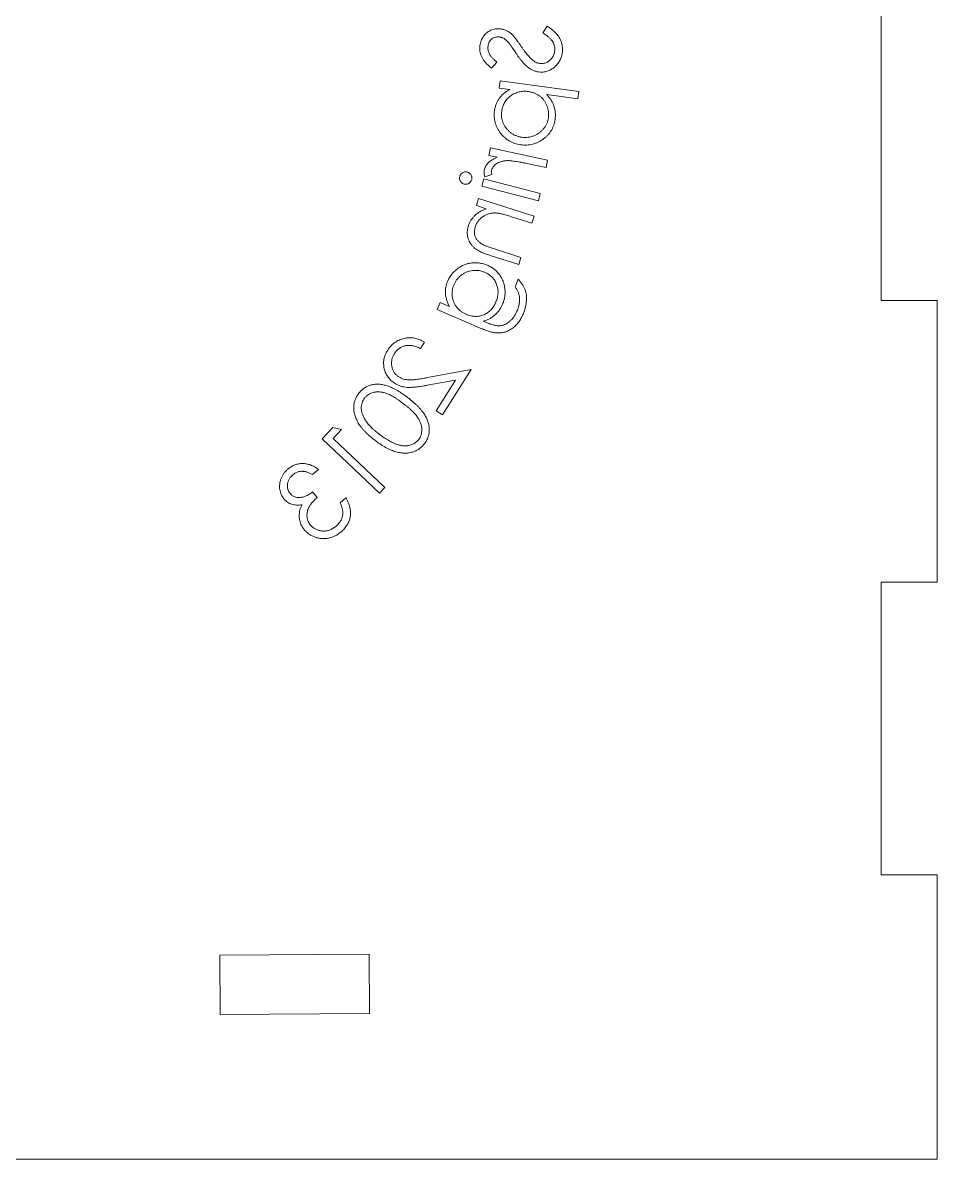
# Model space of a CAD drawing. Header units: inches. Extents: x 0 to 26.9, y 0 to 19.8.
# Drawn here: x 15.772 to 17.365, y 15.69 to 17.668 of the extents above; entities that cross this region are included whole.
import ezdxf

# ---------------------------------------------------------------- set-up
doc = ezdxf.new("R2010")
doc.units = ezdxf.units.IN
doc.header["$MEASUREMENT"] = 0

msp = doc.modelspace()

# ---------------------------------------------------------------- linework, layer by layer
at = {"color": 7, "linetype": 'Continuous', "lineweight": 15}
for p, q in [((17.2672, 17.1846), (17.2672, 17.6946)), ((17.3652, 17.1846), (17.2672, 17.1846)), ((17.3652, 16.6946), (17.3652, 17.1846)), ((16.5792, 17.1466), (16.5744, 17.1487)), ((17.2672, 16.6946), (17.3652, 16.6946)), ((17.2672, 16.1846), (17.2672, 16.6946)), ((17.3652, 16.1846), (17.2672, 16.1846)), ((17.3652, 15.6896), (17.3652, 16.1846)), ((16.3755, 16.0464), (16.1155, 16.0447)), ((16.1155, 16.0447), (16.1162, 15.9417)), ((16.3762, 15.9434), (16.3755, 16.0464)), ((16.1162, 15.9417), (16.3762, 15.9434)), ((17.3652, 15.6896), (14.1792, 15.6896))]:
    msp.add_line(p, q, dxfattribs=at)
at = {"color": 1, "linetype": 'Continuous', "lineweight": 15}
for p, q in [((16.6855, 17.6622), (16.6779, 17.6509)), ((16.589, 17.589), (16.598, 17.5998)), ((16.6038, 17.5674), (16.602, 17.5546)), ((16.602, 17.5546), (16.6205, 17.552)), ((16.7409, 17.5485), (16.6038, 17.5674)), ((16.6852, 17.5431), (16.7392, 17.5356)), ((16.7392, 17.5356), (16.7409, 17.5485)), ((16.5869, 17.4503), (16.5841, 17.4372)), ((16.5841, 17.4372), (16.5987, 17.4341)), ((16.6864, 17.4293), (16.5869, 17.4503)), ((16.65, 17.4233), (16.6837, 17.4162)), ((16.6837, 17.4162), (16.6864, 17.4293)), ((16.5754, 17.3965), (16.5721, 17.3837)), ((16.6736, 17.3712), (16.5754, 17.3965)), ((16.5771, 17.3998), (16.5893, 17.4042)), ((16.5721, 17.3837), (16.6703, 17.3584)), ((16.5663, 17.3624), (16.5624, 17.3499)), ((16.6629, 17.3318), (16.5663, 17.3624)), ((16.6703, 17.3584), (16.6736, 17.3712)), ((16.5624, 17.3499), (16.5797, 17.3444)), ((16.6236, 17.3305), (16.659, 17.3193)), ((16.659, 17.3193), (16.6629, 17.3318)), ((16.6401, 17.2598), (16.594, 17.2744)), ((16.5865, 17.2632), (16.6362, 17.2475)), ((16.6362, 17.2475), (16.6401, 17.2598)), ((16.6353, 17.2216), (16.6298, 17.2086)), ((16.4991, 17.181), (16.494, 17.1689)), ((16.5153, 17.174), (16.4991, 17.181)), ((16.494, 17.1689), (16.568, 17.1371)), ((16.4649, 17.1011), (16.472, 17.1122)), ((16.5535, 17.0643), (16.4774, 17.0504)), ((16.5034, 16.9854), (16.5535, 17.0643)), ((16.4767, 17.0371), (16.5263, 17.0462)), ((16.5263, 17.0462), (16.4922, 16.9925)), ((16.4922, 16.9925), (16.5034, 16.9854)), ((16.3121, 16.9637), (16.2935, 16.944)), ((16.3276, 16.9604), (16.3121, 16.9637)), ((16.3127, 16.9447), (16.3276, 16.9604)), ((16.2935, 16.944), (16.3936, 16.8494)), ((16.403, 16.8593), (16.3127, 16.9447)), ((16.2769, 16.8816), (16.2875, 16.8905)), ((16.3936, 16.8494), (16.403, 16.8593)), ((16.285, 16.842), (16.2769, 16.8515)), ((16.3351, 16.8414), (16.3249, 16.8327))]:
    msp.add_line(p, q, dxfattribs=at)
for points, knots in [([(16.6022, 17.6578), (16.6007, 17.6578), (16.5979, 17.6579), (16.5936, 17.6572), (16.5895, 17.6561), (16.5856, 17.6544), (16.582, 17.6523), (16.5788, 17.6495), (16.5759, 17.6464), (16.5734, 17.6429), (16.5713, 17.639), (16.5698, 17.6349), (16.5687, 17.6306), (16.5685, 17.6277), (16.5683, 17.6262)], [0, 0, 0, 0, 0.084955, 0.166974, 0.248521, 0.330093, 0.411724, 0.492569, 0.574523, 0.658481, 0.743798, 0.827767, 0.912918, 1, 1, 1, 1]), ([(16.6228, 17.6495), (16.622, 17.6501), (16.6205, 17.6513), (16.618, 17.6529), (16.6155, 17.6543), (16.613, 17.6554), (16.6104, 17.6564), (16.6077, 17.6571), (16.605, 17.6576), (16.6031, 17.6577), (16.6022, 17.6578)], [0, 0, 0, 0, 0.132158, 0.26052, 0.386391, 0.509959, 0.63198, 0.75425, 0.876661, 1, 1, 1, 1]), ([(16.6779, 17.6509), (16.6796, 17.6498), (16.6829, 17.6477), (16.6874, 17.6442), (16.6911, 17.6406), (16.6942, 17.637), (16.6966, 17.6332), (16.6981, 17.6293), (16.6991, 17.6254), (16.6991, 17.6227), (16.6991, 17.6214)], [0, 0, 0, 0, 0.1616335, 0.3094081, 0.4442924, 0.5679654, 0.6828842, 0.7912052, 0.8956476, 1, 1, 1, 1]), ([(16.7123, 17.6194), (16.7124, 17.6204), (16.7125, 17.6225), (16.7123, 17.6255), (16.7119, 17.6285), (16.7113, 17.6314), (16.7105, 17.6342), (16.7095, 17.637), (16.7083, 17.6398), (16.7068, 17.6424), (16.7052, 17.6451), (16.7032, 17.6476), (16.7009, 17.6501), (16.6984, 17.6527), (16.6956, 17.6551), (16.6925, 17.6575), (16.6891, 17.66), (16.6867, 17.6615), (16.6855, 17.6622)], [0, 0, 0, 0, 0.05806, 0.114553, 0.170829, 0.225916, 0.281569, 0.336575, 0.392592, 0.449064, 0.506764, 0.567435, 0.630698, 0.697195, 0.767297, 0.841131, 0.918426, 1, 1, 1, 1]), ([(16.5825, 17.6257), (16.5827, 17.627), (16.5829, 17.6296), (16.584, 17.6332), (16.5858, 17.6364), (16.5881, 17.6391), (16.5909, 17.6413), (16.594, 17.6428), (16.5974, 17.6436), (16.5997, 17.6436), (16.6009, 17.6436)], [0, 0, 0, 0, 0.138493, 0.268023, 0.392492, 0.516775, 0.63917, 0.757892, 0.875594, 1, 1, 1, 1]), ([(16.6009, 17.6436), (16.6017, 17.6436), (16.6031, 17.6435), (16.6053, 17.643), (16.6074, 17.6423), (16.6096, 17.6414), (16.6117, 17.6401), (16.6138, 17.6385), (16.6161, 17.6364), (16.6175, 17.6349), (16.6183, 17.6341)], [0, 0, 0, 0, 0.109644, 0.217127, 0.326512, 0.437806, 0.557118, 0.689441, 0.836732, 1, 1, 1, 1]), ([(16.6183, 17.6341), (16.6185, 17.6338), (16.6191, 17.6331), (16.6201, 17.6318), (16.6213, 17.63), (16.6228, 17.6279), (16.6245, 17.6254), (16.6265, 17.6225), (16.6287, 17.6193), (16.6302, 17.6169), (16.6311, 17.6157)], [0, 0, 0, 0, 0.052283, 0.125499, 0.218936, 0.333355, 0.469692, 0.625422, 0.802138, 1, 1, 1, 1]), ([(16.6405, 17.6272), (16.6395, 17.6286), (16.6376, 17.6313), (16.6349, 17.6351), (16.6324, 17.6385), (16.6301, 17.6415), (16.628, 17.6441), (16.6261, 17.6463), (16.6244, 17.6481), (16.6233, 17.649), (16.6228, 17.6495)], [0, 0, 0, 0, 0.180643, 0.345969, 0.494017, 0.626203, 0.743285, 0.8447, 0.929875, 1, 1, 1, 1]), ([(16.5683, 17.6262), (16.5683, 17.6246), (16.5683, 17.6214), (16.569, 17.6167), (16.5703, 17.6121), (16.5719, 17.6084), (16.5734, 17.6055), (16.5749, 17.6033), (16.5767, 17.601), (16.5786, 17.5987), (16.5809, 17.5963), (16.5833, 17.5939), (16.5861, 17.5915), (16.588, 17.5899), (16.589, 17.589)], [0, 0, 0, 0, 0.107913, 0.21402, 0.320604, 0.428288, 0.485163, 0.545411, 0.609773, 0.67897, 0.751842, 0.829512, 0.912536, 1, 1, 1, 1]), ([(16.598, 17.5998), (16.5973, 17.6005), (16.5957, 17.6018), (16.5936, 17.6037), (16.5917, 17.6055), (16.5899, 17.6073), (16.5884, 17.609), (16.5872, 17.6106), (16.5861, 17.6121), (16.5849, 17.6141), (16.5839, 17.6165), (16.5829, 17.6195), (16.5825, 17.6226), (16.5825, 17.6247), (16.5825, 17.6257)], [0, 0, 0, 0, 0.098216, 0.190417, 0.274736, 0.35373, 0.425061, 0.490759, 0.550365, 0.603651, 0.703006, 0.800821, 0.899447, 1, 1, 1, 1]), ([(16.6311, 17.6157), (16.6321, 17.6142), (16.634, 17.6113), (16.6369, 17.6072), (16.6398, 17.6035), (16.6426, 17.6001), (16.6453, 17.5971), (16.648, 17.5944), (16.6506, 17.5921), (16.6539, 17.5895), (16.658, 17.5869), (16.6631, 17.5845), (16.6682, 17.5829), (16.6717, 17.5826), (16.6735, 17.5824)], [0, 0, 0, 0, 0.096257, 0.186053, 0.27049, 0.348979, 0.421615, 0.488948, 0.55111, 0.608052, 0.713281, 0.812806, 0.907229, 1, 1, 1, 1]), ([(16.6612, 17.6025), (16.6605, 17.6032), (16.6589, 17.6045), (16.6565, 17.6067), (16.6541, 17.6093), (16.6515, 17.6122), (16.6489, 17.6155), (16.6462, 17.6191), (16.6433, 17.623), (16.6414, 17.6257), (16.6405, 17.6272)], [0, 0, 0, 0, 0.090958, 0.191401, 0.301077, 0.420115, 0.550551, 0.690109, 0.839472, 1, 1, 1, 1]), ([(16.6735, 17.5824), (16.6747, 17.5824), (16.6771, 17.5823), (16.6807, 17.5827), (16.6842, 17.5834), (16.6876, 17.5845), (16.6908, 17.5859), (16.694, 17.5878), (16.6971, 17.5899), (16.7, 17.5924), (16.7027, 17.5951), (16.7051, 17.5981), (16.7071, 17.6012), (16.7089, 17.6045), (16.7103, 17.608), (16.7113, 17.6117), (16.712, 17.6155), (16.7122, 17.6181), (16.7123, 17.6194)], [0, 0, 0, 0, 0.061494, 0.122003, 0.1811996, 0.2403272, 0.3000867, 0.361157, 0.4238692, 0.488743, 0.5540026, 0.6176068, 0.6801803, 0.7425493, 0.8051656, 0.8682311, 0.9332881, 1, 1, 1, 1]), ([(16.6991, 17.6214), (16.699, 17.6203), (16.6988, 17.618), (16.698, 17.6147), (16.6968, 17.6116), (16.6953, 17.6086), (16.6934, 17.6058), (16.6912, 17.6034), (16.6888, 17.6014), (16.6862, 17.5998), (16.6833, 17.5985), (16.6805, 17.5976), (16.6775, 17.5972), (16.6755, 17.5972), (16.6745, 17.5972)], [0, 0, 0, 0, 0.088568, 0.17636, 0.263512, 0.35176, 0.439395, 0.522932, 0.604402, 0.686059, 0.765724, 0.844485, 0.921674, 1, 1, 1, 1]), ([(16.6745, 17.5972), (16.6733, 17.5973), (16.671, 17.5976), (16.6677, 17.5987), (16.6643, 17.6003), (16.6623, 17.6018), (16.6612, 17.6025)], [0, 0, 0, 0, 0.236034, 0.478558, 0.730179, 1, 1, 1, 1]), ([(16.6205, 17.552), (16.6186, 17.5509), (16.615, 17.5489), (16.6101, 17.5452), (16.6058, 17.5411), (16.6022, 17.5366), (16.5991, 17.5318), (16.5968, 17.5265), (16.5949, 17.5209), (16.5943, 17.517), (16.5939, 17.515)], [0, 0, 0, 0, 0.135188, 0.263602, 0.387402, 0.508433, 0.628078, 0.748959, 0.871978, 1, 1, 1, 1]), ([(16.6065, 17.5143), (16.6068, 17.5157), (16.6072, 17.5184), (16.6083, 17.5223), (16.6097, 17.526), (16.6116, 17.5294), (16.6137, 17.5327), (16.6162, 17.5357), (16.619, 17.5385), (16.6221, 17.5411), (16.6255, 17.5433), (16.629, 17.5452), (16.6327, 17.5467), (16.6365, 17.5479), (16.6404, 17.5486), (16.6445, 17.549), (16.6487, 17.549), (16.6515, 17.5486), (16.6529, 17.5485)], [0, 0, 0, 0, 0.064712, 0.127427, 0.188718, 0.248869, 0.309189, 0.369769, 0.430933, 0.49445, 0.557814, 0.620394, 0.681577, 0.742954, 0.80481, 0.868155, 0.932766, 1, 1, 1, 1]), ([(16.6529, 17.5485), (16.6548, 17.5482), (16.6584, 17.5475), (16.6636, 17.5458), (16.6684, 17.5435), (16.6728, 17.5406), (16.6768, 17.5372), (16.6802, 17.5332), (16.6831, 17.5288), (16.6853, 17.5239), (16.687, 17.5188), (16.688, 17.5135), (16.6884, 17.5082), (16.688, 17.5047), (16.6878, 17.5029)], [0, 0, 0, 0, 0.088267, 0.172901, 0.255661, 0.338058, 0.419676, 0.50055, 0.58244, 0.666844, 0.751786, 0.834737, 0.917265, 1, 1, 1, 1]), ([(16.6995, 17.5001), (16.6997, 17.5021), (16.7001, 17.506), (16.6999, 17.5118), (16.6991, 17.5174), (16.6976, 17.5229), (16.6955, 17.5283), (16.6927, 17.5334), (16.6893, 17.5384), (16.6865, 17.5415), (16.6852, 17.5431)], [0, 0, 0, 0, 0.127134, 0.249856, 0.370854, 0.491519, 0.613286, 0.736954, 0.866089, 1, 1, 1, 1]), ([(16.5939, 17.515), (16.5937, 17.5133), (16.5933, 17.5098), (16.5934, 17.5046), (16.5939, 17.4996), (16.5949, 17.4946), (16.5965, 17.4898), (16.5986, 17.4851), (16.6012, 17.4806), (16.6042, 17.4762), (16.6076, 17.4722), (16.6114, 17.4685), (16.6154, 17.4652), (16.6196, 17.4624), (16.6242, 17.4601), (16.629, 17.4582), (16.634, 17.4568), (16.6375, 17.4562), (16.6393, 17.4559)], [0, 0, 0, 0, 0.06407, 0.12643, 0.187461, 0.247992, 0.308823, 0.370152, 0.433084, 0.497743, 0.562738, 0.626, 0.687669, 0.748814, 0.810068, 0.872057, 0.935057, 1, 1, 1, 1]), ([(16.6416, 17.4689), (16.6398, 17.4692), (16.6363, 17.4698), (16.6313, 17.4716), (16.6264, 17.474), (16.6219, 17.477), (16.6178, 17.4805), (16.6143, 17.4845), (16.6113, 17.4889), (16.609, 17.4936), (16.6073, 17.4986), (16.6063, 17.5038), (16.606, 17.509), (16.6064, 17.5126), (16.6065, 17.5143)], [0, 0, 0, 0, 0.083782, 0.167047, 0.250855, 0.33643, 0.421857, 0.504608, 0.586933, 0.669739, 0.752357, 0.833681, 0.916108, 1, 1, 1, 1]), ([(16.6393, 17.4559), (16.6411, 17.4557), (16.6447, 17.4553), (16.65, 17.4553), (16.6552, 17.4558), (16.6603, 17.4568), (16.6652, 17.4583), (16.67, 17.4603), (16.6746, 17.4628), (16.679, 17.4658), (16.6831, 17.4691), (16.6869, 17.4727), (16.6901, 17.4767), (16.693, 17.4808), (16.6953, 17.4853), (16.6972, 17.49), (16.6986, 17.4949), (16.6992, 17.4984), (16.6995, 17.5001)], [0, 0, 0, 0, 0.066211, 0.129971, 0.192661, 0.254325, 0.315891, 0.377848, 0.441057, 0.505638, 0.569985, 0.632503, 0.693631, 0.753835, 0.813984, 0.874488, 0.936289, 1, 1, 1, 1]), ([(16.6878, 17.5029), (16.6875, 17.5012), (16.6869, 17.4978), (16.6852, 17.493), (16.6828, 17.4883), (16.6798, 17.484), (16.6762, 17.4801), (16.6722, 17.4766), (16.6676, 17.4738), (16.6626, 17.4714), (16.6574, 17.4697), (16.6522, 17.4687), (16.6468, 17.4684), (16.6433, 17.4687), (16.6416, 17.4689)], [0, 0, 0, 0, 0.0813258, 0.1621896, 0.2427655, 0.3259132, 0.4097316, 0.4925197, 0.5766866, 0.6631317, 0.7497682, 0.8337806, 0.9167867, 1, 1, 1, 1]), ([(16.5987, 17.4341), (16.5971, 17.4335), (16.5941, 17.4322), (16.59, 17.4298), (16.5863, 17.4274), (16.5832, 17.4246), (16.5806, 17.4217), (16.5786, 17.4186), (16.577, 17.4154), (16.5764, 17.413), (16.5761, 17.4119)], [0, 0, 0, 0, 0.154605, 0.297954, 0.431205, 0.554689, 0.671336, 0.783256, 0.892009, 1, 1, 1, 1]), ([(16.589, 17.4113), (16.5893, 17.4124), (16.5899, 17.4145), (16.5916, 17.4175), (16.5939, 17.4202), (16.5963, 17.4223), (16.5986, 17.4238), (16.6005, 17.4248), (16.6025, 17.4257), (16.6047, 17.4264), (16.6071, 17.4271), (16.6096, 17.4276), (16.6123, 17.428), (16.6141, 17.4281), (16.6151, 17.4282)], [0, 0, 0, 0, 0.097426, 0.19807, 0.304232, 0.420582, 0.482398, 0.546187, 0.61244, 0.682767, 0.755213, 0.832442, 0.914716, 1, 1, 1, 1]), ([(16.6151, 17.4282), (16.6159, 17.4282), (16.6178, 17.4283), (16.6208, 17.4281), (16.6244, 17.4278), (16.6285, 17.4273), (16.6331, 17.4265), (16.6383, 17.4256), (16.644, 17.4246), (16.6479, 17.4238), (16.65, 17.4233)], [0, 0, 0, 0, 0.0716554, 0.1579911, 0.2595467, 0.3769718, 0.5088919, 0.6570867, 0.8208369, 1, 1, 1, 1]), ([(16.5333, 17.4006), (16.5332, 17.3998), (16.5329, 17.3985), (16.533, 17.3963), (16.5335, 17.3943), (16.5344, 17.3924), (16.5357, 17.3906), (16.5373, 17.3892), (16.5391, 17.388), (16.5404, 17.3876), (16.5411, 17.3874)], [0, 0, 0, 0, 0.127047, 0.249514, 0.370416, 0.498263, 0.627017, 0.74971, 0.871874, 1, 1, 1, 1]), ([(16.5465, 17.4082), (16.5458, 17.4084), (16.5444, 17.4087), (16.5423, 17.4086), (16.5402, 17.4081), (16.5382, 17.4072), (16.5365, 17.4059), (16.5351, 17.4044), (16.534, 17.4026), (16.5336, 17.4012), (16.5333, 17.4006)], [0, 0, 0, 0, 0.127416, 0.251648, 0.374112, 0.502329, 0.630744, 0.752215, 0.874733, 1, 1, 1, 1]), ([(16.5411, 17.3874), (16.5418, 17.3873), (16.5432, 17.387), (16.5453, 17.3871), (16.5473, 17.3876), (16.5492, 17.3886), (16.551, 17.3898), (16.5524, 17.3914), (16.5536, 17.3932), (16.554, 17.3945), (16.5542, 17.3952)], [0, 0, 0, 0, 0.126249, 0.24803, 0.370753, 0.498383, 0.626433, 0.749851, 0.872737, 1, 1, 1, 1]), ([(16.5542, 17.3952), (16.5543, 17.3959), (16.5546, 17.3973), (16.5545, 17.3994), (16.554, 17.4014), (16.5531, 17.4034), (16.5518, 17.4051), (16.5503, 17.4065), (16.5485, 17.4076), (16.5472, 17.408), (16.5465, 17.4082)], [0, 0, 0, 0, 0.126678, 0.248872, 0.37322, 0.502259, 0.630017, 0.752266, 0.87393, 1, 1, 1, 1]), ([(16.5761, 17.4119), (16.576, 17.411), (16.5757, 17.4091), (16.5758, 17.4061), (16.5762, 17.403), (16.5768, 17.4009), (16.5771, 17.3998)], [0, 0, 0, 0, 0.226419, 0.464846, 0.723555, 1, 1, 1, 1]), ([(16.5893, 17.4042), (16.5892, 17.4049), (16.589, 17.4062), (16.5888, 17.4081), (16.5888, 17.4098), (16.5889, 17.4109), (16.589, 17.4113)], [0, 0, 0, 0, 0.294774, 0.55699, 0.791599, 1, 1, 1, 1]), ([(16.5797, 17.3444), (16.5777, 17.3437), (16.5739, 17.3422), (16.5685, 17.3395), (16.5637, 17.3363), (16.5595, 17.3327), (16.5559, 17.3287), (16.5528, 17.3244), (16.5502, 17.3196), (16.549, 17.3162), (16.5484, 17.3145)], [0, 0, 0, 0, 0.140405, 0.273358, 0.400254, 0.521844, 0.641111, 0.758779, 0.877969, 1, 1, 1, 1]), ([(16.5606, 17.3133), (16.5609, 17.3142), (16.5615, 17.3161), (16.5628, 17.3187), (16.5642, 17.3211), (16.5658, 17.3235), (16.5677, 17.3256), (16.5697, 17.3276), (16.572, 17.3295), (16.5745, 17.3312), (16.577, 17.3327), (16.5797, 17.334), (16.5824, 17.3351), (16.5852, 17.336), (16.588, 17.3366), (16.5908, 17.337), (16.5938, 17.3372), (16.5957, 17.3371), (16.5967, 17.3371)], [0, 0, 0, 0, 0.062838, 0.124371, 0.185795, 0.246391, 0.307278, 0.368917, 0.432328, 0.496788, 0.561393, 0.625212, 0.687825, 0.75009, 0.811912, 0.8737, 0.936234, 1, 1, 1, 1]), ([(16.5967, 17.3371), (16.5974, 17.337), (16.5989, 17.3369), (16.6014, 17.3365), (16.6043, 17.336), (16.6074, 17.3352), (16.611, 17.3343), (16.6148, 17.3332), (16.6191, 17.332), (16.622, 17.331), (16.6236, 17.3305)], [0, 0, 0, 0, 0.076775, 0.167281, 0.27122, 0.389308, 0.520553, 0.666187, 0.826312, 1, 1, 1, 1]), ([(16.5484, 17.3145), (16.5479, 17.3127), (16.5469, 17.3092), (16.5464, 17.3038), (16.5466, 17.2986), (16.5477, 17.2935), (16.5494, 17.2886), (16.5519, 17.2841), (16.555, 17.28), (16.5581, 17.2769), (16.561, 17.2746), (16.5635, 17.2729), (16.5665, 17.2712), (16.5698, 17.2696), (16.5734, 17.2679), (16.5775, 17.2663), (16.5818, 17.2647), (16.5849, 17.2637), (16.5865, 17.2632)], [0, 0, 0, 0, 0.076034, 0.149081, 0.220499, 0.292162, 0.363534, 0.433108, 0.503305, 0.574919, 0.613311, 0.655824, 0.701926, 0.752904, 0.807751, 0.867391, 0.931455, 1, 1, 1, 1]), ([(16.5722, 17.2829), (16.5715, 17.2833), (16.5701, 17.2842), (16.5682, 17.2856), (16.5664, 17.2871), (16.5648, 17.2887), (16.5634, 17.2904), (16.5622, 17.2921), (16.5612, 17.2939), (16.5601, 17.2965), (16.5592, 17.2998), (16.5589, 17.3041), (16.5593, 17.3087), (16.5602, 17.3117), (16.5606, 17.3133)], [0, 0, 0, 0, 0.070515, 0.138657, 0.203208, 0.265318, 0.326155, 0.384959, 0.443138, 0.500498, 0.615376, 0.734717, 0.861271, 1, 1, 1, 1]), ([(16.594, 17.2744), (16.5927, 17.2749), (16.5901, 17.2757), (16.5865, 17.2769), (16.5832, 17.278), (16.5803, 17.2791), (16.5778, 17.2801), (16.5756, 17.2811), (16.5738, 17.282), (16.5727, 17.2826), (16.5722, 17.2829)], [0, 0, 0, 0, 0.178793, 0.342015, 0.490029, 0.622561, 0.73996, 0.842042, 0.927817, 1, 1, 1, 1]), ([(16.5813, 17.2462), (16.5803, 17.2466), (16.5781, 17.2475), (16.5748, 17.2486), (16.5715, 17.2494), (16.5682, 17.25), (16.5648, 17.2504), (16.5614, 17.2505), (16.558, 17.2504), (16.5545, 17.2502), (16.5511, 17.2496), (16.5477, 17.2489), (16.5444, 17.248), (16.5412, 17.2468), (16.5381, 17.2454), (16.5351, 17.2438), (16.5321, 17.242), (16.5293, 17.24), (16.5265, 17.2378), (16.5239, 17.2355), (16.5216, 17.233), (16.5194, 17.2304), (16.5174, 17.2277), (16.5155, 17.2249), (16.5139, 17.2219), (16.513, 17.2199), (16.5125, 17.2188)], [0, 0, 0, 0, 0.042217, 0.083998, 0.125541, 0.166648, 0.207881, 0.249441, 0.291049, 0.333319, 0.375519, 0.417387, 0.458692, 0.500052, 0.541684, 0.583243, 0.62546, 0.668249, 0.711056, 0.753044, 0.794732, 0.835932, 0.876841, 0.917645, 0.958531, 1, 1, 1, 1]), ([(16.5234, 17.2123), (16.5242, 17.214), (16.5257, 17.2172), (16.5287, 17.2217), (16.5323, 17.2257), (16.5364, 17.2292), (16.5408, 17.2322), (16.5456, 17.2345), (16.5506, 17.2362), (16.5559, 17.2371), (16.5612, 17.2373), (16.5665, 17.2369), (16.5717, 17.2358), (16.5751, 17.2345), (16.5768, 17.2339)], [0, 0, 0, 0, 0.085088, 0.168137, 0.2512, 0.33534, 0.41933, 0.501272, 0.583237, 0.666702, 0.750453, 0.832874, 0.915741, 1, 1, 1, 1]), ([(16.608, 17.1783), (16.6085, 17.1793), (16.6094, 17.1815), (16.6104, 17.1847), (16.6112, 17.188), (16.6118, 17.1914), (16.6122, 17.1948), (16.6124, 17.1982), (16.6123, 17.2016), (16.612, 17.2051), (16.6115, 17.2085), (16.6109, 17.2119), (16.61, 17.2152), (16.6088, 17.2183), (16.6075, 17.2214), (16.606, 17.2243), (16.6043, 17.2272), (16.6024, 17.2299), (16.6003, 17.2325), (16.598, 17.235), (16.5956, 17.2373), (16.593, 17.2394), (16.5903, 17.2414), (16.5875, 17.2431), (16.5845, 17.2448), (16.5824, 17.2457), (16.5813, 17.2462)], [0, 0, 0, 0, 0.0427, 0.084663, 0.126499, 0.168277, 0.209982, 0.252028, 0.294341, 0.337573, 0.380452, 0.422575, 0.464052, 0.504953, 0.545899, 0.586629, 0.627598, 0.668811, 0.710049, 0.751148, 0.791956, 0.832653, 0.873756, 0.915195, 0.9573, 1, 1, 1, 1]), ([(16.5125, 17.2188), (16.5118, 17.2171), (16.5105, 17.2137), (16.5092, 17.2083), (16.5085, 17.2029), (16.5084, 17.1975), (16.509, 17.1919), (16.5104, 17.1861), (16.5124, 17.1801), (16.5143, 17.1761), (16.5153, 17.174)], [0, 0, 0, 0, 0.120606, 0.237922, 0.354071, 0.470011, 0.590363, 0.717098, 0.85347, 1, 1, 1, 1]), ([(16.5768, 17.2339), (16.578, 17.2333), (16.5804, 17.2322), (16.5838, 17.2302), (16.5869, 17.2279), (16.5897, 17.2254), (16.5922, 17.2226), (16.5943, 17.2196), (16.5962, 17.2163), (16.5977, 17.2128), (16.5989, 17.2091), (16.5997, 17.2054), (16.6002, 17.2016), (16.6002, 17.1978), (16.5998, 17.1939), (16.599, 17.1899), (16.5979, 17.1859), (16.5968, 17.1832), (16.5963, 17.1819)], [0, 0, 0, 0, 0.065376, 0.128523, 0.189745, 0.249756, 0.309186, 0.368746, 0.428958, 0.490656, 0.552523, 0.613573, 0.674662, 0.736131, 0.798978, 0.863448, 0.930204, 1, 1, 1, 1]), ([(16.6438, 17.1611), (16.6446, 17.1631), (16.6462, 17.1669), (16.6479, 17.1728), (16.6491, 17.1785), (16.6497, 17.184), (16.6499, 17.1893), (16.6495, 17.1944), (16.6487, 17.1991), (16.6473, 17.2036), (16.6453, 17.208), (16.6427, 17.2124), (16.6393, 17.2171), (16.6367, 17.22), (16.6353, 17.2216)], [0, 0, 0, 0, 0.09741, 0.190035, 0.279066, 0.364611, 0.44624, 0.522853, 0.596155, 0.666126, 0.737808, 0.817203, 0.904276, 1, 1, 1, 1]), ([(16.5446, 17.1608), (16.5429, 17.1616), (16.5396, 17.1631), (16.5351, 17.1661), (16.5311, 17.1695), (16.5278, 17.1734), (16.5249, 17.1776), (16.5227, 17.1821), (16.5212, 17.187), (16.5203, 17.1921), (16.52, 17.1973), (16.5204, 17.2024), (16.5215, 17.2075), (16.5228, 17.2107), (16.5234, 17.2123)], [0, 0, 0, 0, 0.089228, 0.175286, 0.258643, 0.341187, 0.422625, 0.50313, 0.584451, 0.667967, 0.751616, 0.833892, 0.916302, 1, 1, 1, 1]), ([(16.6298, 17.2086), (16.6309, 17.2071), (16.6329, 17.2041), (16.6353, 17.1992), (16.6369, 17.1942), (16.6376, 17.1899), (16.6377, 17.1865), (16.6377, 17.1838), (16.6373, 17.1811), (16.6369, 17.1782), (16.6363, 17.1754), (16.6354, 17.1724), (16.6344, 17.1694), (16.6335, 17.1674), (16.6331, 17.1664)], [0, 0, 0, 0, 0.12565, 0.245714, 0.361859, 0.476596, 0.534878, 0.594778, 0.656612, 0.72055, 0.786059, 0.854778, 0.925852, 1, 1, 1, 1]), ([(16.5963, 17.1819), (16.5957, 17.1806), (16.5945, 17.178), (16.5924, 17.1743), (16.59, 17.171), (16.5875, 17.1681), (16.5847, 17.1654), (16.5817, 17.1631), (16.5784, 17.1612), (16.575, 17.1596), (16.5714, 17.1583), (16.5678, 17.1575), (16.564, 17.157), (16.5602, 17.157), (16.5564, 17.1573), (16.5525, 17.1581), (16.5485, 17.1592), (16.5459, 17.1602), (16.5446, 17.1608)], [0, 0, 0, 0, 0.069619, 0.13643, 0.200394, 0.262156, 0.322734, 0.382795, 0.44255, 0.503211, 0.563337, 0.622962, 0.682314, 0.742582, 0.803534, 0.866146, 0.93187, 1, 1, 1, 1]), ([(16.5744, 17.1487), (16.5763, 17.1492), (16.58, 17.1504), (16.5852, 17.1528), (16.5901, 17.1559), (16.5947, 17.1595), (16.5988, 17.1636), (16.6024, 17.168), (16.6056, 17.173), (16.6072, 17.1765), (16.608, 17.1783)], [0, 0, 0, 0, 0.125801, 0.250153, 0.373664, 0.498702, 0.623857, 0.748235, 0.872943, 1, 1, 1, 1]), ([(16.6331, 17.1664), (16.6322, 17.1645), (16.6305, 17.1607), (16.6273, 17.1557), (16.6238, 17.1513), (16.6198, 17.1477), (16.6157, 17.1449), (16.6116, 17.1427), (16.6073, 17.1412), (16.6037, 17.1407), (16.6008, 17.1406), (16.5983, 17.1408), (16.5957, 17.1412), (16.5928, 17.1418), (16.5897, 17.1427), (16.5864, 17.1438), (16.5829, 17.1451), (16.5805, 17.1461), (16.5792, 17.1466)], [0, 0, 0, 0, 0.096422, 0.18618, 0.270085, 0.350022, 0.42538, 0.495599, 0.562268, 0.626352, 0.659955, 0.696808, 0.737444, 0.781782, 0.829758, 0.882285, 0.938881, 1, 1, 1, 1]), ([(16.5982, 17.1283), (16.5994, 17.1283), (16.6018, 17.1282), (16.6054, 17.1285), (16.6089, 17.129), (16.6123, 17.1298), (16.6156, 17.1309), (16.6188, 17.1324), (16.6219, 17.1341), (16.6249, 17.1361), (16.6278, 17.1384), (16.6306, 17.1409), (16.6332, 17.1437), (16.6356, 17.1467), (16.6379, 17.15), (16.6401, 17.1535), (16.642, 17.1572), (16.6432, 17.1598), (16.6438, 17.1611)], [0, 0, 0, 0, 0.061006, 0.120349, 0.179033, 0.237203, 0.295119, 0.353027, 0.412353, 0.472856, 0.534136, 0.596092, 0.659067, 0.723384, 0.78935, 0.857248, 0.927483, 1, 1, 1, 1]), ([(16.568, 17.1371), (16.5696, 17.1365), (16.5727, 17.1352), (16.5772, 17.1334), (16.5813, 17.132), (16.5853, 17.1308), (16.5889, 17.1297), (16.5922, 17.129), (16.5953, 17.1285), (16.5972, 17.1284), (16.5982, 17.1283)], [0, 0, 0, 0, 0.163059, 0.315042, 0.456811, 0.586174, 0.704811, 0.81386, 0.911937, 1, 1, 1, 1]), ([(16.472, 17.1122), (16.4705, 17.1131), (16.4677, 17.1147), (16.4633, 17.1166), (16.4588, 17.1181), (16.4544, 17.1192), (16.4499, 17.1197), (16.4454, 17.1199), (16.4409, 17.1196), (16.4364, 17.1188), (16.432, 17.1176), (16.4278, 17.116), (16.4239, 17.1141), (16.4202, 17.1118), (16.4168, 17.109), (16.4136, 17.1059), (16.4106, 17.1024), (16.4089, 17.0998), (16.408, 17.0985)], [0, 0, 0, 0, 0.068609, 0.134759, 0.198771, 0.261429, 0.323095, 0.384613, 0.446236, 0.509146, 0.571767, 0.632673, 0.692519, 0.752294, 0.811949, 0.873161, 0.93543, 1, 1, 1, 1]), ([(16.408, 17.0985), (16.4072, 17.0972), (16.4057, 17.0946), (16.4038, 17.0906), (16.4024, 17.0865), (16.4013, 17.0824), (16.4008, 17.0783), (16.4007, 17.0742), (16.4011, 17.0701), (16.4018, 17.066), (16.403, 17.062), (16.4045, 17.0582), (16.4063, 17.0547), (16.4084, 17.0513), (16.4109, 17.0483), (16.4136, 17.0454), (16.4167, 17.0428), (16.4189, 17.0413), (16.42, 17.0406)], [0, 0, 0, 0, 0.070168, 0.137652, 0.202608, 0.265687, 0.327635, 0.389643, 0.452051, 0.515361, 0.578579, 0.639773, 0.699892, 0.759089, 0.81796, 0.877384, 0.937794, 1, 1, 1, 1]), ([(16.4195, 17.0921), (16.4201, 17.093), (16.4213, 17.0948), (16.4233, 17.0972), (16.4255, 17.0993), (16.4278, 17.1012), (16.4303, 17.1028), (16.433, 17.1042), (16.4358, 17.1052), (16.4387, 17.106), (16.4418, 17.1065), (16.4449, 17.1067), (16.4481, 17.1065), (16.4514, 17.1061), (16.4547, 17.1053), (16.4581, 17.1042), (16.4615, 17.1028), (16.4638, 17.1017), (16.4649, 17.1011)], [0, 0, 0, 0, 0.062815, 0.12353, 0.182154, 0.239745, 0.297377, 0.354708, 0.41234, 0.471918, 0.531912, 0.592626, 0.654502, 0.718108, 0.783966, 0.85254, 0.924667, 1, 1, 1, 1]), ([(16.4275, 17.0517), (16.4267, 17.0522), (16.4251, 17.0533), (16.423, 17.0551), (16.4211, 17.0571), (16.4194, 17.0593), (16.418, 17.0617), (16.4168, 17.0642), (16.4159, 17.0669), (16.4152, 17.0697), (16.4147, 17.0727), (16.4145, 17.0756), (16.4147, 17.0784), (16.415, 17.0813), (16.4157, 17.0841), (16.4167, 17.0868), (16.4179, 17.0895), (16.419, 17.0912), (16.4195, 17.0921)], [0, 0, 0, 0, 0.062277, 0.123043, 0.182721, 0.24228, 0.302083, 0.362954, 0.424912, 0.489681, 0.554853, 0.617754, 0.680319, 0.742324, 0.804741, 0.868239, 0.932983, 1, 1, 1, 1]), ([(16.4426, 17.0158), (16.4409, 17.0171), (16.4375, 17.0197), (16.4323, 17.0232), (16.4274, 17.0265), (16.4227, 17.0292), (16.4182, 17.0317), (16.4139, 17.0337), (16.4097, 17.0354), (16.4058, 17.0367), (16.4019, 17.0376), (16.3982, 17.0384), (16.3946, 17.0388), (16.3911, 17.039), (16.3876, 17.039), (16.3842, 17.0386), (16.381, 17.0381), (16.3778, 17.0373), (16.3747, 17.0362), (16.3718, 17.0349), (16.369, 17.0335), (16.3664, 17.0318), (16.3639, 17.0299), (16.3615, 17.0278), (16.3593, 17.0254), (16.3579, 17.0237), (16.3573, 17.0229)], [0, 0, 0, 0, 0.06853, 0.133182, 0.193836, 0.250549, 0.303832, 0.353415, 0.399815, 0.442633, 0.483168, 0.522365, 0.560128, 0.596992, 0.632767, 0.66766, 0.701888, 0.735977, 0.769566, 0.802821, 0.835409, 0.867839, 0.900229, 0.933149, 0.966305, 1, 1, 1, 1]), ([(16.42, 17.0406), (16.4217, 17.0396), (16.425, 17.0376), (16.4303, 17.0355), (16.4359, 17.0341), (16.4407, 17.0335), (16.4448, 17.0334), (16.4483, 17.0334), (16.4521, 17.0337), (16.4563, 17.034), (16.4609, 17.0346), (16.4658, 17.0352), (16.4711, 17.0361), (16.4748, 17.0367), (16.4767, 17.0371)], [0, 0, 0, 0, 0.098852, 0.196534, 0.293636, 0.392742, 0.446185, 0.505743, 0.571767, 0.644282, 0.722994, 0.808567, 0.901044, 1, 1, 1, 1]), ([(16.4774, 17.0504), (16.4755, 17.05), (16.472, 17.0494), (16.4668, 17.0485), (16.4621, 17.0478), (16.4578, 17.0472), (16.454, 17.0468), (16.4505, 17.0465), (16.4475, 17.0464), (16.4441, 17.0464), (16.4401, 17.0468), (16.4356, 17.0478), (16.4314, 17.0494), (16.4288, 17.0509), (16.4275, 17.0517)], [0, 0, 0, 0, 0.1100186, 0.2114647, 0.3048734, 0.3892472, 0.4651377, 0.5325976, 0.5917024, 0.6425649, 0.7343784, 0.8231957, 0.911335, 1, 1, 1, 1]), ([(16.3573, 17.0229), (16.3566, 17.022), (16.3553, 17.0202), (16.3537, 17.0175), (16.3522, 17.0146), (16.3511, 17.0116), (16.3501, 17.0086), (16.3494, 17.0055), (16.3489, 17.0023), (16.3487, 16.999), (16.3487, 16.9956), (16.349, 16.9923), (16.3496, 16.9888), (16.3505, 16.9854), (16.3516, 16.9819), (16.3531, 16.9784), (16.3547, 16.9749), (16.3567, 16.9713), (16.359, 16.9677), (16.3617, 16.964), (16.3648, 16.9603), (16.3683, 16.9565), (16.3721, 16.9528), (16.3763, 16.9489), (16.3809, 16.9451), (16.3842, 16.9425), (16.3858, 16.9413)], [0, 0, 0, 0, 0.033933, 0.06732, 0.100546, 0.133247, 0.165744, 0.198696, 0.232189, 0.265912, 0.30033, 0.335252, 0.370677, 0.407368, 0.444956, 0.483896, 0.524055, 0.566195, 0.610266, 0.657161, 0.706534, 0.75893, 0.814481, 0.873018, 0.934938, 1, 1, 1, 1]), ([(16.3673, 17.0146), (16.3683, 17.0158), (16.3703, 17.0181), (16.3739, 17.0209), (16.3781, 17.0231), (16.3819, 17.0244), (16.3851, 17.0252), (16.3877, 17.0255), (16.3903, 17.0257), (16.393, 17.0256), (16.3958, 17.0254), (16.3986, 17.0249), (16.4015, 17.0243), (16.4045, 17.0234), (16.4076, 17.0222), (16.411, 17.0208), (16.4145, 17.019), (16.4182, 17.0169), (16.4221, 17.0145), (16.4262, 17.0117), (16.4306, 17.0087), (16.4335, 17.0065), (16.435, 17.0053)], [0, 0, 0, 0, 0.059181, 0.118343, 0.179214, 0.243387, 0.276685, 0.310233, 0.344555, 0.379674, 0.415943, 0.453648, 0.492467, 0.532903, 0.576241, 0.623563, 0.675274, 0.731269, 0.79138, 0.856214, 0.926076, 1, 1, 1, 1]), ([(16.3939, 16.9513), (16.3925, 16.9524), (16.3899, 16.9544), (16.3862, 16.9575), (16.3827, 16.9606), (16.3796, 16.9636), (16.3767, 16.9666), (16.374, 16.9696), (16.3717, 16.9726), (16.3696, 16.9755), (16.3678, 16.9784), (16.3662, 16.9812), (16.3649, 16.984), (16.3638, 16.9868), (16.363, 16.9895), (16.3623, 16.9921), (16.362, 16.9948), (16.3618, 16.9981), (16.3621, 17.0021), (16.3631, 17.0067), (16.3648, 17.0109), (16.3665, 17.0134), (16.3673, 17.0146)], [0, 0, 0, 0, 0.0664508, 0.1299036, 0.1903376, 0.2481256, 0.3028635, 0.3548232, 0.4044383, 0.4513779, 0.4960293, 0.538431, 0.5788962, 0.6175061, 0.6548009, 0.6902998, 0.7250038, 0.7583723, 0.8224762, 0.883026, 0.9415931, 1, 1, 1, 1]), ([(16.435, 17.0053), (16.4365, 17.0042), (16.4394, 17.002), (16.4434, 16.9986), (16.4472, 16.9954), (16.4505, 16.9923), (16.4536, 16.9892), (16.4562, 16.9863), (16.4585, 16.9835), (16.4604, 16.9808), (16.4621, 16.9782), (16.4635, 16.9755), (16.4647, 16.9729), (16.4657, 16.9703), (16.4664, 16.9677), (16.467, 16.9652), (16.4673, 16.9626), (16.4674, 16.9592), (16.4672, 16.9552), (16.4661, 16.9506), (16.4644, 16.9463), (16.4627, 16.9438), (16.4619, 16.9426)], [0, 0, 0, 0, 0.073961, 0.143031, 0.207762, 0.267903, 0.323645, 0.375105, 0.422573, 0.465855, 0.506267, 0.54524, 0.583014, 0.619345, 0.654451, 0.688895, 0.722873, 0.756314, 0.821085, 0.88228, 0.94134, 1, 1, 1, 1]), ([(16.472, 16.9355), (16.4727, 16.9363), (16.4739, 16.9381), (16.4756, 16.9408), (16.477, 16.9436), (16.4781, 16.9465), (16.4791, 16.9495), (16.4797, 16.9526), (16.4802, 16.9557), (16.4804, 16.9589), (16.4804, 16.9622), (16.4801, 16.9655), (16.4795, 16.9688), (16.4786, 16.9721), (16.4775, 16.9755), (16.4761, 16.9789), (16.4744, 16.9823), (16.4724, 16.9858), (16.4701, 16.9893), (16.4674, 16.9928), (16.4643, 16.9965), (16.4608, 17.0002), (16.4568, 17.004), (16.4525, 17.0079), (16.4477, 17.0119), (16.4444, 17.0145), (16.4426, 17.0158)], [0, 0, 0, 0, 0.0338299, 0.0669007, 0.0996112, 0.1319714, 0.1643596, 0.1968277, 0.2297138, 0.2631005, 0.2969182, 0.3312527, 0.3661083, 0.4016859, 0.4384613, 0.4766421, 0.5160826, 0.5572035, 0.6006588, 0.6470056, 0.6970576, 0.7500628, 0.807037, 0.867591, 0.9318929, 1, 1, 1, 1]), ([(16.3858, 16.9413), (16.3875, 16.94), (16.3908, 16.9375), (16.3957, 16.9341), (16.4005, 16.9311), (16.4051, 16.9284), (16.4096, 16.9261), (16.414, 16.9241), (16.4182, 16.9225), (16.4223, 16.9212), (16.4262, 16.9203), (16.4301, 16.9196), (16.4338, 16.9191), (16.4375, 16.9189), (16.441, 16.919), (16.4445, 16.9194), (16.4478, 16.92), (16.4511, 16.9208), (16.4542, 16.9219), (16.4572, 16.9232), (16.4601, 16.9247), (16.4628, 16.9264), (16.4653, 16.9284), (16.4677, 16.9305), (16.47, 16.9329), (16.4713, 16.9346), (16.472, 16.9355)], [0, 0, 0, 0, 0.064865, 0.126682, 0.184914, 0.240269, 0.29245, 0.341764, 0.387996, 0.431902, 0.47357, 0.513933, 0.552628, 0.590436, 0.626754, 0.662555, 0.697709, 0.732439, 0.766675, 0.800331, 0.833339, 0.866386, 0.89932, 0.932293, 0.965882, 1, 1, 1, 1]), ([(16.4251, 16.934), (16.4238, 16.9345), (16.4213, 16.9353), (16.4175, 16.9369), (16.4137, 16.9387), (16.4098, 16.9407), (16.4059, 16.9431), (16.4019, 16.9456), (16.3979, 16.9484), (16.3952, 16.9503), (16.3939, 16.9513)], [0, 0, 0, 0, 0.110021, 0.22369, 0.342211, 0.464259, 0.591141, 0.722505, 0.858569, 1, 1, 1, 1]), ([(16.4619, 16.9426), (16.4609, 16.9415), (16.4589, 16.9392), (16.4553, 16.9364), (16.4512, 16.9342), (16.4475, 16.9328), (16.4443, 16.9321), (16.4417, 16.9317), (16.4391, 16.9316), (16.4365, 16.9316), (16.4337, 16.9319), (16.4309, 16.9324), (16.428, 16.9331), (16.426, 16.9337), (16.4251, 16.934)], [0, 0, 0, 0, 0.111708, 0.222749, 0.336319, 0.455408, 0.517577, 0.580139, 0.644397, 0.710493, 0.778557, 0.849394, 0.923311, 1, 1, 1, 1]), ([(16.2875, 16.8905), (16.2864, 16.8914), (16.2842, 16.893), (16.2807, 16.8951), (16.2772, 16.8969), (16.2737, 16.8984), (16.2702, 16.8995), (16.2667, 16.9004), (16.2632, 16.9008), (16.2597, 16.901), (16.2562, 16.9009), (16.2528, 16.9004), (16.2495, 16.8996), (16.2463, 16.8986), (16.2431, 16.8973), (16.2401, 16.8956), (16.2371, 16.8937), (16.2353, 16.8922), (16.2344, 16.8914)], [0, 0, 0, 0, 0.0731622, 0.1431269, 0.2106986, 0.2759395, 0.3391403, 0.4012575, 0.4623334, 0.5233236, 0.5832813, 0.6427151, 0.7009016, 0.7593456, 0.8176883, 0.8771278, 0.9378901, 1, 1, 1, 1]), ([(16.2344, 16.8914), (16.2331, 16.8903), (16.2305, 16.8879), (16.2272, 16.8839), (16.2245, 16.8796), (16.2223, 16.875), (16.2206, 16.8702), (16.2197, 16.8653), (16.2194, 16.8604), (16.2198, 16.8557), (16.2208, 16.8511), (16.2224, 16.8468), (16.2245, 16.8428), (16.2263, 16.8404), (16.2272, 16.8392)], [0, 0, 0, 0, 0.089761, 0.177836, 0.265055, 0.353439, 0.440505, 0.52463, 0.606851, 0.689235, 0.770032, 0.847674, 0.923832, 1, 1, 1, 1]), ([(16.238, 16.8485), (16.2375, 16.849), (16.2366, 16.8502), (16.2355, 16.852), (16.2346, 16.8539), (16.2339, 16.8559), (16.2335, 16.858), (16.2332, 16.8602), (16.2332, 16.8625), (16.2334, 16.8648), (16.2338, 16.8672), (16.2345, 16.8694), (16.2353, 16.8716), (16.2364, 16.8737), (16.2377, 16.8758), (16.2392, 16.8777), (16.241, 16.8796), (16.2423, 16.8808), (16.2429, 16.8813)], [0, 0, 0, 0, 0.059133, 0.116841, 0.174181, 0.230936, 0.288581, 0.34762, 0.408958, 0.472599, 0.536776, 0.600556, 0.663776, 0.727966, 0.792829, 0.85929, 0.928207, 1, 1, 1, 1]), ([(16.2429, 16.8813), (16.2441, 16.8822), (16.2462, 16.884), (16.2499, 16.8858), (16.2538, 16.887), (16.2571, 16.8874), (16.2599, 16.8874), (16.2621, 16.8872), (16.2643, 16.8868), (16.2667, 16.8862), (16.2691, 16.8853), (16.2716, 16.8842), (16.2743, 16.883), (16.276, 16.8821), (16.2769, 16.8816)], [0, 0, 0, 0, 0.116869, 0.228109, 0.336442, 0.446018, 0.50259, 0.562325, 0.624977, 0.690906, 0.761373, 0.836431, 0.915523, 1, 1, 1, 1]), ([(16.2272, 16.8392), (16.2282, 16.8382), (16.2301, 16.8361), (16.2334, 16.8335), (16.2369, 16.8314), (16.2407, 16.8299), (16.2448, 16.8289), (16.2492, 16.8285), (16.2539, 16.8286), (16.257, 16.829), (16.2586, 16.8292)], [0, 0, 0, 0, 0.12405, 0.244151, 0.36157, 0.478851, 0.599397, 0.725402, 0.858147, 1, 1, 1, 1]), ([(16.2769, 16.8515), (16.2757, 16.8506), (16.2734, 16.8487), (16.2696, 16.8463), (16.2658, 16.8444), (16.2618, 16.843), (16.258, 16.842), (16.2544, 16.8416), (16.251, 16.8416), (16.2479, 16.8422), (16.245, 16.8432), (16.2423, 16.8445), (16.24, 16.8463), (16.2387, 16.8478), (16.238, 16.8485)], [0, 0, 0, 0, 0.105655, 0.207384, 0.306134, 0.402594, 0.4942, 0.578245, 0.655341, 0.727783, 0.797455, 0.864965, 0.931753, 1, 1, 1, 1]), ([(16.2737, 16.7934), (16.2729, 16.7945), (16.2713, 16.7965), (16.2695, 16.8), (16.2682, 16.8038), (16.2674, 16.8077), (16.2672, 16.8118), (16.2675, 16.8158), (16.2684, 16.8198), (16.2696, 16.823), (16.271, 16.8255), (16.2722, 16.8276), (16.2737, 16.8298), (16.2755, 16.832), (16.2775, 16.8344), (16.2798, 16.8368), (16.2823, 16.8394), (16.2841, 16.8411), (16.285, 16.842)], [0, 0, 0, 0, 0.070496, 0.139886, 0.21035, 0.282495, 0.355405, 0.426718, 0.498387, 0.571946, 0.610809, 0.653791, 0.70081, 0.751817, 0.807171, 0.866715, 0.931202, 1, 1, 1, 1]), ([(16.3267, 16.7819), (16.3278, 16.7828), (16.3299, 16.7847), (16.3328, 16.7878), (16.3353, 16.7909), (16.3375, 16.7942), (16.3393, 16.7977), (16.3408, 16.8012), (16.3419, 16.8049), (16.3427, 16.8086), (16.3431, 16.8125), (16.3431, 16.8165), (16.3428, 16.8205), (16.342, 16.8246), (16.3409, 16.8287), (16.3393, 16.8329), (16.3374, 16.8372), (16.3359, 16.8399), (16.3351, 16.8414)], [0, 0, 0, 0, 0.065468, 0.128177, 0.189352, 0.248845, 0.307393, 0.365378, 0.423127, 0.481692, 0.540715, 0.60001, 0.660934, 0.723206, 0.788095, 0.855279, 0.926102, 1, 1, 1, 1]), ([(16.2586, 16.8292), (16.2579, 16.8277), (16.2564, 16.8246), (16.2548, 16.8197), (16.2539, 16.8148), (16.2539, 16.8115), (16.2538, 16.8099)], [0, 0, 0, 0, 0.25834, 0.508973, 0.754333, 1, 1, 1, 1]), ([(16.3249, 16.8327), (16.3254, 16.8317), (16.3263, 16.8298), (16.3274, 16.8268), (16.3283, 16.824), (16.329, 16.8213), (16.3295, 16.8187), (16.3298, 16.8162), (16.3298, 16.8138), (16.3297, 16.8123), (16.3296, 16.8115)], [0, 0, 0, 0, 0.151984, 0.294783, 0.429402, 0.556851, 0.67663, 0.789801, 0.8968, 1, 1, 1, 1]), ([(16.2538, 16.8099), (16.2539, 16.8087), (16.254, 16.8065), (16.2544, 16.8031), (16.2551, 16.7999), (16.2561, 16.7968), (16.2574, 16.7938), (16.2589, 16.7909), (16.2607, 16.7882), (16.262, 16.7865), (16.2627, 16.7856)], [0, 0, 0, 0, 0.130622, 0.257592, 0.382802, 0.504825, 0.627496, 0.750643, 0.873492, 1, 1, 1, 1]), ([(16.3296, 16.8115), (16.3294, 16.8106), (16.3291, 16.8088), (16.3283, 16.8061), (16.3273, 16.8035), (16.3259, 16.801), (16.3243, 16.7986), (16.3225, 16.7963), (16.3204, 16.794), (16.3188, 16.7926), (16.318, 16.7919)], [0, 0, 0, 0, 0.119823, 0.239434, 0.358568, 0.479722, 0.604011, 0.731431, 0.862363, 1, 1, 1, 1]), ([(16.2627, 16.7856), (16.264, 16.7842), (16.2666, 16.7814), (16.2712, 16.7778), (16.2762, 16.7749), (16.2816, 16.7725), (16.2874, 16.7709), (16.2932, 16.7701), (16.2991, 16.77), (16.305, 16.7709), (16.3108, 16.7725), (16.3164, 16.7748), (16.3218, 16.778), (16.3251, 16.7806), (16.3267, 16.7819)], [0, 0, 0, 0, 0.080184, 0.160129, 0.241261, 0.324808, 0.408444, 0.490426, 0.572288, 0.655314, 0.739208, 0.823833, 0.910308, 1, 1, 1, 1]), ([(16.318, 16.7919), (16.3171, 16.7912), (16.3152, 16.7897), (16.3123, 16.7878), (16.3094, 16.7862), (16.3064, 16.7849), (16.3034, 16.784), (16.3003, 16.7834), (16.2972, 16.7832), (16.2941, 16.7833), (16.291, 16.7837), (16.2881, 16.7843), (16.2853, 16.7852), (16.2827, 16.7863), (16.2802, 16.7877), (16.2779, 16.7894), (16.2757, 16.7912), (16.2744, 16.7927), (16.2737, 16.7934)], [0, 0, 0, 0, 0.0734318, 0.1433005, 0.2101306, 0.2755869, 0.339453, 0.4019325, 0.4645712, 0.5282322, 0.590769, 0.6516341, 0.7102464, 0.767744, 0.8252659, 0.8823944, 0.940754, 1, 1, 1, 1])]:
    msp.add_open_spline(points, degree=3, knots=knots, dxfattribs=at)

doc.saveas('drawing.dxf')
